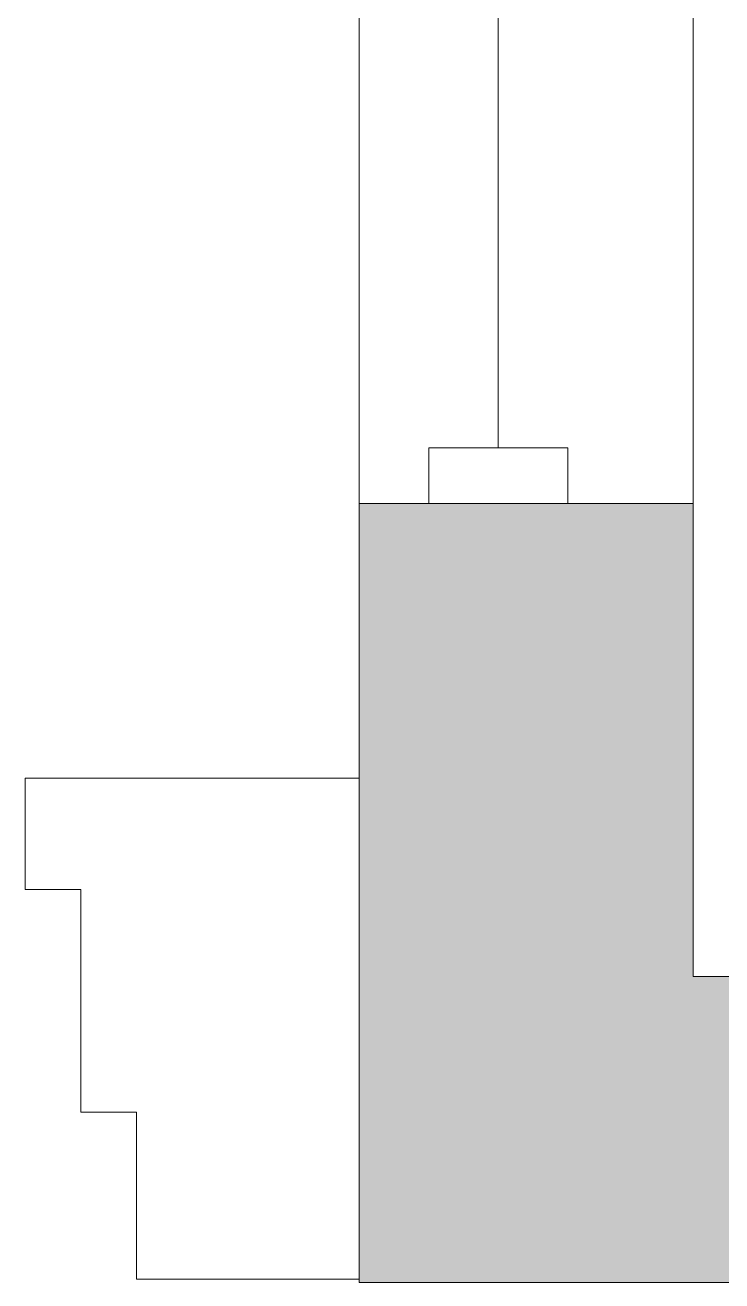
# Model space of a CAD drawing. Header units: inches. Extents: x 14 to 610, y 9 to 600.
# Drawn here: x 60.6 to 85.62, y 389.43 to 434.54 of the extents above; entities that cross this region are included whole.
import ezdxf

# ---------------------------------------------------------------- set-up
doc = ezdxf.new("R2010")
doc.units = ezdxf.units.IN
doc.header["$MEASUREMENT"] = 0
doc.layers.add('WALLS', color=30, linetype='Continuous')

msp = doc.modelspace()

# ---------------------------------------------------------------- linework, layer by layer
at = {"layer": 'WALLS', "lineweight": 18}
for points in [[(256.77911, 399.0546), (220.54246, 363.38023), (175.55903, 363.38023), (156.56602, 383.37287), (115.58112, 383.37287), (115.58112, 382.37324), (108.5837, 382.37324), (108.5837, 389.37066), (72.59695, 389.37066), (72.59695, 466.96708), (191.17828, 588.29739), (508.4989, 588.29739)], [(282.45716, 431.3552), (165.68766, 549.37423), (84.59253, 466.40479), (84.59253, 400.36661), (121.57891, 400.36661), (121.57891, 388.37103), (158.75272, 388.37103), (177.74572, 368.37839), (218.5432, 368.37839), (253.21793, 402.61578)], [(84.59253, 417.36035), (72.59695, 417.36035)], [(72.59695, 389.49562), (64.5999, 389.49562), (64.5999, 395.49341), (62.60063, 395.49341), (62.60063, 403.49046), (60.60137, 403.49046), (60.60137, 407.48899), (72.59695, 407.48899)]]:
    msp.add_lwpolyline(points, dxfattribs=at)
at = {"layer": 'WALLS', "lineweight": 13}
msp.add_lwpolyline([(77.59511, 449.34857), (77.59511, 419.35962)], dxfattribs=at)
msp.add_lwpolyline([(75.09603, 419.35962), (75.09603, 417.36035), (80.09419, 417.36035), (80.09419, 419.35962)], close=True, dxfattribs=at)
at = {"layer": 'WALLS', "transparency": 33554559}
for points in [[(84.59253, 417.36035), (72.59695, 417.36035), (84.59253, 400.36661)], [(72.59695, 417.36035), (84.59253, 400.36661), (72.59695, 400.36661)], [(121.57891, 400.36661), (72.59695, 400.36661), (121.57891, 389.37066)], [(72.59695, 400.36661), (121.57891, 389.37066), (72.59695, 389.37066)]]:
    msp.add_solid(points, dxfattribs=at)

doc.saveas('drawing.dxf')
